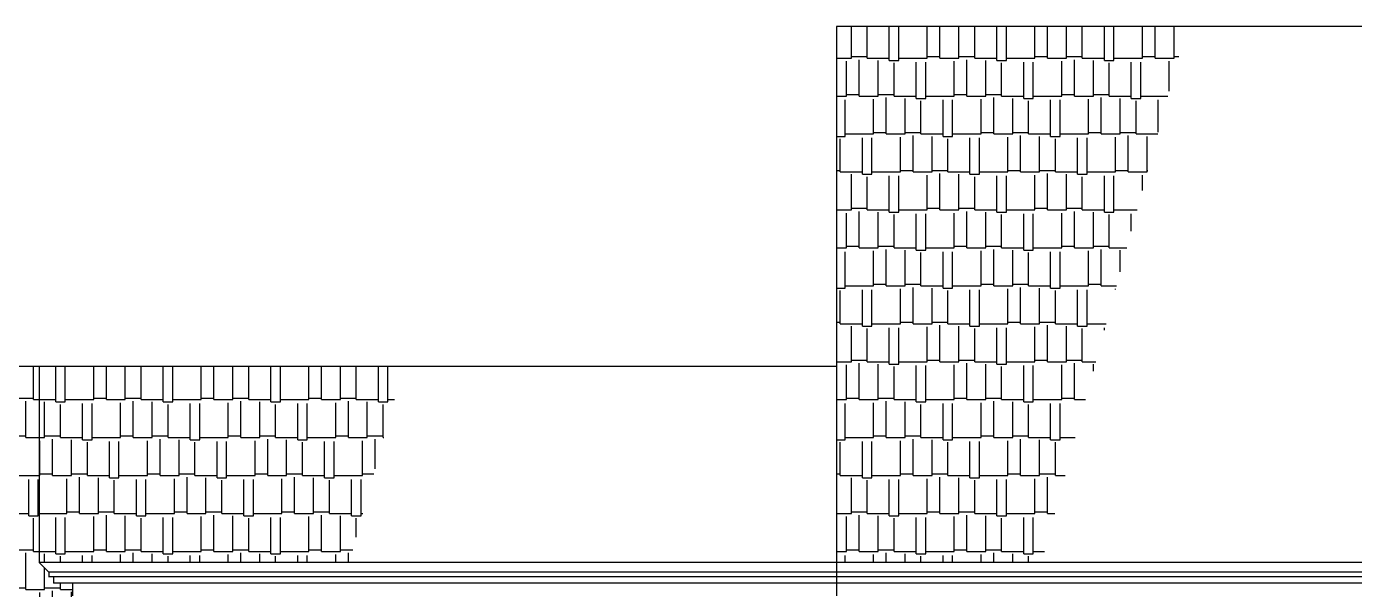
# Model space of a CAD drawing. Header units: inches. Extents: x 52 to 2123, y 129 to 1246.
# Drawn here: x 289.3 to 709, y 456 to 634 of the extents above; entities that cross this region are included whole.
import ezdxf

# ---------------------------------------------------------------- set-up
doc = ezdxf.new("R2010")
doc.units = ezdxf.units.IN
doc.header["$LTSCALE"] = 15
doc.header["$MEASUREMENT"] = 0
doc.layers.add('Exterior', color=5, linetype='CONTINUOUS')
doc.layers.add('Roof Shingles', color=34, linetype='CONTINUOUS')
pattern_1 = [(0, (0, 0), (25.5, 12), [6, -5, 7, -3, 9, -4]), (0, (6, 0.5), (25.5, 12), [5, -19, 4, -6]), (0, (18, -0.75), (25.5, 12), [3, -31]), (90, (0, 0), (-8.5, 12), [11.5, -36.5]), (90, (6, 0), (-8.5, 12), [11.25, -36.75]), (90, (11, 0), (-8.5, 12), [10.5, -37.5]), (90, (18, -0.75), (-8.5, 12), [11.5, -36.5]), (90, (21, -0.75), (-8.5, 12), [11.5, -36.5]), (90, (30, 0), (-8.5, 12), [11, -37])]

msp = doc.modelspace()

# ---------------------------------------------------------------- hatches: boundary and pattern name
at = {"layer": 'Roof Shingles'}
h = msp.add_hatch(dxfattribs=at)
h.set_pattern_fill('AR-RSHKE,_O', color=256)
h.set_pattern_definition(pattern_1)
h.paths.add_polyline_path([(656.06503, 633.98513), (545.29194, 633.98513), (545.29194, 464.48513), (610.08226, 464.48513)])
h = msp.add_hatch(dxfattribs=at)
h.set_pattern_fill('AR-RSHKE,_O', color=256)
h.set_pattern_definition(pattern_1)
h.paths.add_polyline_path([(408.52337, 526.48513), (293.29194, 526.48513), (293.29194, 464.48513), (391.26566, 464.48513)])
h.paths.add_polyline_path([(293.29194, 526.48513), (277.29194, 526.48513), (277.29194, 367.48513), (263.73544, 359.48513), (277.29194, 359.48513), (362.62399, 359.48513), (364.27057, 365.52632), (305.29194, 365.52632), (305.29194, 453.98513), (303.79194, 453.98513), (303.79194, 457.98513), (297.79194, 457.98513), (297.79194, 459.98513), (296.29194, 459.98513), (296.29194, 461.48513), (293.29194, 464.48513)])

# ---------------------------------------------------------------- linework, layer by layer
at = {"layer": 'Exterior'}
for p, q in [((545.29194, 633.98513), (545.29194, 453.98513)), ((956.79194, 633.98513), (545.29194, 633.98513)), ((545.29194, 526.48513), (277.29194, 526.48513)), ((293.29194, 526.48513), (293.29194, 464.48513)), ((293.29194, 464.48513), (296.29194, 461.48513)), ((296.29194, 461.48513), (296.29194, 459.98513)), ((296.43544, 459.90608), (296.43544, 459.98513)), ((297.79194, 459.98513), (297.79194, 457.98513)), ((297.79194, 459.98513), (297.79194, 457.98513)), ((297.79194, 459.98513), (297.79194, 457.98513)), ((303.79194, 457.98513), (303.79194, 453.98513))]:
    msp.add_line(p, q, dxfattribs=at)
at = {"layer": 'Exterior', "linetype": 'Continuous'}
for p, q in [((956.79194, 464.48513), (293.29194, 464.48513)), ((953.79194, 461.48513), (296.29194, 461.48513)), ((953.79194, 459.98513), (296.29194, 459.98513)), ((952.29194, 457.98513), (297.79194, 457.98513))]:
    msp.add_line(p, q, dxfattribs=at)

doc.saveas('drawing.dxf')
